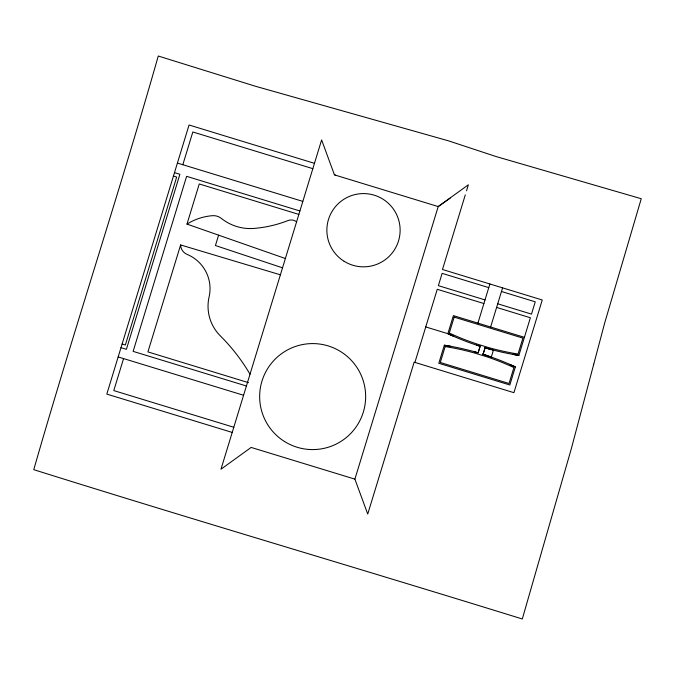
<?xml version="1.0" encoding="UTF-8"?>
<svg xmlns="http://www.w3.org/2000/svg" width="675" height="675" viewBox="0 0 675 675"><rect width="100%" height="100%" fill="white"/><g stroke="black" fill="none" stroke-linecap="round" stroke-linejoin="round"><path stroke-width="1.01" d="M123.567 358.585L113.788 390.58L233.795 427.258M182.824 164.717L192.831 131.979L312.837 168.657M280.387 274.818L180.613 244.941L147.918 351.903L248.493 382.649M285.373 258.517L186.983 224.1L199.252 183.963L298.856 214.405M218.607 235.162L215.435 245.531L282.53 267.823M465.294 194.864L442.479 269.494L542.253 299.987L513.92 392.673L414.155 362.18L367.732 514.063L354.898 479.14L438.21 206.567L468.374 184.781L466.526 190.831M414.906 362.407L437.257 289.297L483.899 303.548M450.453 346.241L444.336 345.212L438.809 363.277L509.836 384.986L515.354 366.922L509.701 364.348M477.917 323.123L489.881 283.981M474.652 351.802L478.136 352.823L480.136 346.275L476.685 345.17M490.624 327.004L502.588 287.862M486.532 355.43L483.072 354.333L485.072 347.785L488.557 348.798M512.755 354.358L518.881 355.396L530.381 317.756L496.606 307.429M450.174 198.172L438.21 206.567L334.446 174.859L321.621 139.928L220.978 469.209L251.142 447.432L354.898 479.14M484.684 347.684L493.425 350.131L491.307 357.05L482.684 354.215M314.466 163.333L189.051 124.993L106.802 394.099L232.217 432.43M177.415 163.063L302.83 201.395M174.488 172.631L179.896 174.285L126.402 349.312L120.994 347.659M299.902 210.963L186.621 176.335L133.127 351.371L246.409 385.99M173.433 176.074L176.673 177.061L125.347 345.009L122.108 344.014M488.767 287.618L442.125 273.358L438.37 285.652L485.013 299.911M501.474 291.499L535.25 301.826L531.495 314.12L497.711 303.792M524.399 337.323L453.381 315.622L447.854 333.686L453.507 336.251M425.756 326.928L447.854 333.686A263.174 263.174 0 0 0 480.617 346.444M449.187 334.294L451.195 334.901M513.422 353.919L517.438 355.151M480.136 346.275L478.136 352.823M485.072 347.785L483.072 354.333M445.778 345.457L449.786 346.68M512.013 365.698L514.021 366.314M118.159 356.932L243.574 395.263M334.344 174.563L335.298 175.112M186.983 224.1A56.489 56.489 0 0 1 212.406 215.688A12.724 12.724 0 0 1 221.366 218.422A46.406 46.406 0 0 0 254.036 228.412A119.365 119.365 0 0 0 288.031 220.556A8.75 8.75 0 0 1 296.595 221.797M180.613 244.941A10.454 10.454 0 0 0 187.093 254.399A37.024 37.024 0 0 1 209.09 296.924A41.783 41.783 0 0 0 220.328 335.872A189.312 189.312 0 0 1 250.012 374.212M444.336 345.212A263.174 263.174 0 0 1 477.638 352.654M482.591 354.164A263.174 263.174 0 0 1 515.354 366.922M518.881 355.396A263.174 263.174 0 0 1 484.583 347.65M593.738 364.196L571.337 448.673L522.298 618.983C359.64 568.586 196.222 520.67 33.75 469.665C73.457 331.239 118.876 194.543 158.262 56.017L255.454 86.257L448.563 140.856L495.897 156.49L641.25 198.728L604.783 322.633L593.738 364.196M445.171 346.562L440.303 362.483L509.043 383.493L513.903 367.571L509.22 365.445A261.984 261.984 0 0 0 486.152 356.569L474.331 352.957A261.984 261.984 0 0 0 450.242 347.423L445.171 346.562M454.174 317.115L449.305 333.028L453.988 335.163A261.984 261.984 0 0 0 477.056 344.039L488.877 347.65A261.984 261.984 0 0 0 512.966 353.185L518.046 354.038L522.906 338.116L454.174 317.115M344.098 261.276A36.627 36.627 0 0 0 400.106 231.491A36.627 36.627 0 0 0 346.3 197.868A36.627 36.627 0 0 0 344.098 261.276M284.572 441.534A52.996 52.996 0 0 0 365.622 398.427A52.996 52.996 0 0 0 287.769 349.793A52.996 52.996 0 0 0 284.572 441.534"/></g></svg>
